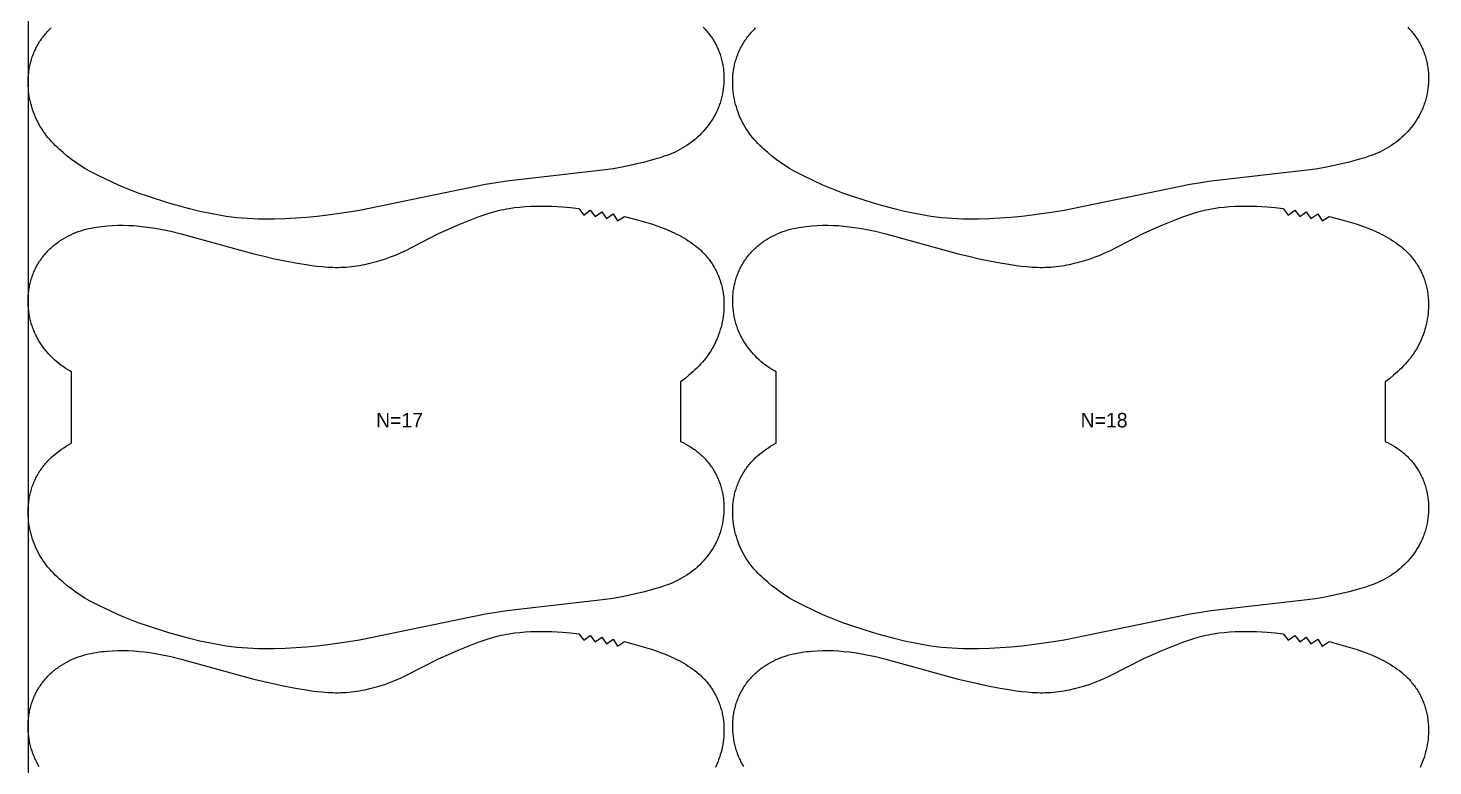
# Model space of a CAD drawing. Header units: inches. Extents: x 2 to 1941, y 2 to 1039.
# Drawn here: x 2 to 486, y 256.1 to 510.3 of the extents above; entities that cross this region are included whole.
import ezdxf

# ---------------------------------------------------------------- set-up
doc = ezdxf.new("R2010")
doc.units = ezdxf.units.IN

msp = doc.modelspace()

# ---------------------------------------------------------------- linework, layer by layer
at = {"layer": '1'}
for points in [[(2, 2), (1940.8353, 2), (1940.8353, 1039.4821), (2, 1039.4821), (2, 2)], [(217.0826, 442.7519), (222.0804, 440.89), (223.7703, 440.1474), (224.6053, 439.7543), (225.4331, 439.346), (226.253, 438.922), (227.0645, 438.4817), (227.8669, 438.0246), (228.6598, 437.5502), (229.4424, 437.0579), (230.213, 436.5468), (230.9697, 436.016), (231.7107, 435.4645), (232.4342, 434.8914), (233.1382, 434.2958), (233.4823, 433.9892), (233.8209, 433.6767), (234.1536, 433.358), (234.4804, 433.0332), (234.8009, 432.702), (235.115, 432.3647), (235.4228, 432.0213), (235.7241, 431.6721), (236.0188, 431.3171), (236.3069, 430.9566), (236.5884, 430.5907), (236.863, 430.2196), (237.1308, 429.8434), (237.3917, 429.4622), (237.6456, 429.0763), (237.8924, 428.6858), (238.1321, 428.2908), (238.3646, 427.8915), (238.5898, 427.4881), (238.8076, 427.0807), (239.018, 426.6694), (239.221, 426.2545), (239.4164, 425.836), (239.6042, 425.4141), (239.7844, 424.9889), (239.9569, 424.5606), (240.1217, 424.1293), (240.2786, 423.6952), (240.4277, 423.2584), (240.5689, 422.8189), (240.7021, 422.3771), (240.8274, 421.9329), (240.9445, 421.4867), (241.0536, 421.0384), (241.1544, 420.5882), (241.2471, 420.1363), (241.3315, 419.6828), (241.4076, 419.2278), (241.4757, 418.7716), (241.5356, 418.3142), (241.6315, 417.3964), (241.6959, 416.4755), (241.7294, 415.5528), (241.7323, 414.6293), (241.7053, 413.7061), (241.6489, 412.7844), (241.5636, 411.8652), (241.4499, 410.9492), (241.308, 410.0372), (241.1385, 409.1298), (240.9418, 408.2279), (240.7182, 407.3319), (240.4681, 406.4428), (240.192, 405.5611), (239.8902, 404.6876), (239.5628, 403.8234), (239.2095, 402.9696), (238.8304, 402.1272), (238.4255, 401.2975), (237.9947, 400.4814), (237.5378, 399.6802), (237.0549, 398.8948), (236.5462, 398.1262), (236.0129, 397.3743), (235.4567, 396.6388), (234.879, 395.9193), (234.2815, 395.2154), (233.6657, 394.5269), (233.0331, 393.8534), (232.3855, 393.1946), (231.724, 392.5501), (231.0498, 391.9195), (230.3634, 391.3021), (229.6656, 390.6976), (228.2389, 389.525), (226.7754, 388.3976), (226.7323, 388.3663), (226.7323, 367.9382), (227.0013, 367.8181), (227.8317, 367.4153), (228.6487, 366.9856), (229.4512, 366.5289), (230.2381, 366.0454), (231.008, 365.5353), (231.3862, 365.2703), (231.7596, 364.9988), (232.1281, 364.7208), (232.4916, 364.4362), (232.8499, 364.1452), (233.2027, 363.8478), (233.5501, 363.544), (233.8917, 363.2338), (234.2274, 362.9172), (234.5572, 362.5944), (234.8807, 362.2653), (235.1979, 361.9301), (235.5087, 361.5888), (235.813, 361.2417), (236.1106, 360.8888), (236.4015, 360.5304), (236.6856, 360.1665), (236.9627, 359.7972), (237.2327, 359.4227), (237.4955, 359.0432), (237.751, 358.6588), (237.9991, 358.2695), (238.2397, 357.8756), (238.4727, 357.4772), (238.6979, 357.0744), (238.9153, 356.6673), (239.1248, 356.2561), (239.3263, 355.8409), (239.5197, 355.4219), (239.7052, 354.9994), (239.8827, 354.5733), (240.0521, 354.144), (240.2135, 353.7115), (240.3667, 353.2761), (240.5119, 352.8379), (240.649, 352.3971), (240.7779, 351.9538), (240.8987, 351.5082), (241.0113, 351.0604), (241.1158, 350.6107), (241.212, 350.1592), (241.3, 349.7061), (241.3798, 349.2515), (241.4514, 348.7955), (241.5149, 348.3384), (241.5701, 347.8802), (241.6173, 347.4211), (241.6563, 346.9613), (241.7103, 346.0397), (241.7323, 345.1167), (241.7225, 344.1934), (241.6812, 343.2708), (241.6086, 342.35), (241.5049, 341.4322), (241.3702, 340.5184), (241.2045, 339.6099), (241.0077, 338.7078), (240.78, 337.8133), (240.6545, 337.3692), (240.5212, 336.9274), (240.3803, 336.488), (240.2316, 336.0513), (240.0751, 335.6173), (239.9109, 335.1862), (239.739, 334.7581), (239.5595, 334.3332), (239.3725, 333.9115), (239.1781, 333.493), (238.7675, 332.6665), (238.3287, 331.8543), (237.8626, 331.0572), (237.3701, 330.2759), (236.8521, 329.5112), (236.3095, 328.7638), (235.7432, 328.0345), (235.1539, 327.3238), (234.5423, 326.6323), (233.9092, 325.9605), (233.2551, 325.3089), (232.5809, 324.6782), (231.8873, 324.0689), (231.1749, 323.4815), (230.4445, 322.9166), (229.6969, 322.3744), (228.9331, 321.8553), (228.154, 321.3595), (227.3604, 320.8874), (226.5533, 320.4391), (225.7336, 320.015), (224.9022, 319.6154), (224.06, 319.2401), (223.2082, 318.8874), (222.3478, 318.555), (221.48, 318.2408), (219.7269, 317.6579), (217.958, 317.1213), (214.3972, 316.1389), (210.8103, 315.2646), (207.1982, 314.4955), (203.5637, 313.8411), (199.9106, 313.305), (166.8834, 309.5891), (163.2359, 309.0158), (159.598, 308.378), (116.1869, 299.4796), (112.5447, 298.8714), (105.2297, 297.8486), (101.5608, 297.4301), (97.8836, 297.0914), (94.1999, 296.8305), (90.5119, 296.643), (86.8207, 296.5302), (83.1274, 296.5), (81.2811, 296.5249), (79.4357, 296.5824), (77.5918, 296.6763), (75.7503, 296.8078), (73.9119, 296.9776), (72.0776, 297.1865), (70.2481, 297.4345), (68.4237, 297.7189), (64.7909, 298.3846), (61.1803, 299.1595), (57.5909, 300.0273), (52.9536, 301.2747), (50.4735, 301.9977), (43.437, 304.2417), (39.9478, 305.4549), (38.2174, 306.0986), (36.5012, 306.7769), (34.8011, 307.4942), (33.1139, 308.2422), (26.4127, 311.3575), (24.7602, 312.1801), (23.1332, 313.0494), (22.332, 313.5061), (21.5394, 313.978), (19.9794, 314.9641), (18.4523, 316.0023), (16.9569, 317.087), (15.4934, 318.2144), (14.0667, 319.387), (13.3689, 319.9915), (12.6825, 320.6089), (12.0083, 321.2395), (11.3468, 321.884), (10.6992, 322.5428), (10.0666, 323.2163), (9.4508, 323.9048), (8.8533, 324.6087), (8.2757, 325.3282), (7.7194, 326.0637), (7.1861, 326.8156), (6.6774, 327.5842), (6.1945, 328.3696), (5.7376, 329.1708), (5.3068, 329.9869), (4.9019, 330.8167), (4.5228, 331.659), (4.1696, 332.5128), (3.8421, 333.377), (3.5403, 334.2505), (3.2642, 335.1322), (3.0141, 336.0214), (2.7905, 336.9173), (2.5938, 337.8193), (2.4243, 338.7266), (2.2824, 339.6386), (2.1687, 340.5546), (2.0834, 341.4738), (2.027, 342.3955), (2, 343.3187), (2.0029, 344.2422), (2.0364, 345.1649), (2.1008, 346.0858), (2.1967, 347.0036), (2.2566, 347.461), (2.3247, 347.9173), (2.4008, 348.3722), (2.4852, 348.8257), (2.5779, 349.2776), (2.6787, 349.7278), (2.7878, 350.1761), (2.9049, 350.6224), (3.0302, 351.0665), (3.1634, 351.5083), (3.3046, 351.9478), (3.4537, 352.3846), (3.6106, 352.8188), (3.7754, 353.25), (3.9479, 353.6783), (4.1281, 354.1035), (4.3159, 354.5254), (4.5113, 354.9439), (4.7143, 355.3588), (4.9247, 355.7701), (5.1425, 356.1775), (5.3677, 356.5809), (5.6002, 356.9802), (5.8399, 357.3752), (6.0867, 357.7657), (6.3406, 358.1517), (6.6015, 358.5328), (6.8693, 358.909), (7.1439, 359.2802), (7.4254, 359.646), (7.7135, 360.0065), (8.0082, 360.3615), (8.3095, 360.7107), (8.6173, 361.0541), (8.9314, 361.3914), (9.2519, 361.7226), (9.5787, 362.0475), (9.9114, 362.3661), (10.25, 362.6786), (10.5941, 362.9852), (11.2981, 363.5808), (12.0216, 364.1539), (12.7626, 364.7054), (13.5193, 365.2362), (14.2899, 365.7473), (15.0725, 366.2397), (15.8654, 366.7141), (16.6678, 367.1711), (17, 367.3514), (17, 391.8491), (16.3719, 392.1979), (15.5783, 392.6701), (14.7992, 393.1659), (14.0354, 393.685), (13.2878, 394.2272), (12.5574, 394.7921), (11.845, 395.3795), (11.1514, 395.9888), (10.4772, 396.6195), (9.8231, 397.271), (9.19, 397.9429), (8.5784, 398.6344), (7.9891, 399.3451), (7.4228, 400.0744), (6.8802, 400.8218), (6.3622, 401.5865), (5.8697, 402.3678), (5.4036, 403.1649), (4.9648, 403.9771), (4.5542, 404.8036), (4.3598, 405.222), (4.1728, 405.6438), (3.9933, 406.0687), (3.8214, 406.4968), (3.6572, 406.9279), (3.5007, 407.3619), (3.352, 407.7986), (3.2111, 408.238), (3.0778, 408.6797), (2.9523, 409.1238), (2.7246, 410.0184), (2.5278, 410.9205), (2.3621, 411.829), (2.2274, 412.7427), (2.1237, 413.6606), (2.0511, 414.5813), (2.0098, 415.504), (2, 416.4273), (2.022, 417.3503), (2.076, 418.2719), (2.115, 418.7317), (2.1622, 419.1908), (2.2175, 419.649), (2.2809, 420.1061), (2.3525, 420.5621), (2.4323, 421.0167), (2.5203, 421.4698), (2.6165, 421.9213), (2.721, 422.371), (2.8336, 422.8187), (2.9544, 423.2643), (3.0833, 423.7077), (3.2204, 424.1485), (3.3656, 424.5867), (3.5189, 425.0221), (3.6802, 425.4546), (3.8496, 425.8839), (4.0271, 426.31), (4.2126, 426.7325), (4.406, 427.1515), (4.6075, 427.5666), (4.817, 427.9779), (5.0344, 428.3849), (5.2596, 428.7878), (5.4926, 429.1862), (5.7332, 429.5801), (5.9813, 429.9694), (6.2368, 430.3538), (6.4996, 430.7333), (6.7696, 431.1078), (7.0467, 431.477), (7.3308, 431.841), (7.6217, 432.1994), (7.9193, 432.5523), (8.2236, 432.8994), (8.5344, 433.2406), (8.8516, 433.5759), (9.1752, 433.905), (9.5049, 434.2278), (9.8406, 434.5444), (10.1822, 434.8546), (10.5296, 435.1584), (10.8824, 435.4558), (11.2407, 435.7468), (11.6042, 436.0313), (11.9727, 436.3094), (12.3462, 436.5809), (12.7243, 436.8459), (13.4942, 437.356), (14.2811, 437.8395), (15.0836, 438.2962), (15.9006, 438.7258), (16.731, 439.1287), (17.5737, 439.505), (18.4277, 439.8551), (19.292, 440.1791), (20.1655, 440.4775), (21.0473, 440.7505), (21.9363, 440.9984), (22.8316, 441.2216), (23.7323, 441.4212), (24.638, 441.5984), (25.5478, 441.7546), (26.4612, 441.8909), (27.3775, 442.0087), (28.2961, 442.1092), (29.2163, 442.1936), (31.0593, 442.3178), (32.9046, 442.3838), (34.7506, 442.3928), (36.5958, 442.3459), (38.4389, 442.2446), (40.2789, 442.0927), (42.1149, 441.8945), (43.9463, 441.6541), (45.7722, 441.3749), (47.5915, 441.0572), (49.4032, 440.7003), (51.2061, 440.3034), (54.7866, 439.4022), (79.7188, 432.5698), (83.3034, 431.6816), (86.9039, 430.8603), (90.5203, 430.1122), (94.1504, 429.4339), (97.7927, 428.8275), (99.6197, 428.5616), (101.4515, 428.3276), (103.2885, 428.1317), (105.1296, 427.9834), (106.9734, 427.8932), (107.8958, 427.8731), (108.8184, 427.8714), (109.7409, 427.8892), (110.6631, 427.9262), (111.5844, 427.9823), (112.5046, 428.0569), (113.4232, 428.1497), (114.34, 428.2603), (115.2545, 428.3884), (116.1663, 428.5336), (117.0752, 428.6954), (117.9809, 428.8734), (119.7825, 429.2764), (121.5702, 429.7386), (123.3429, 430.2565), (125.0996, 430.8269), (126.8383, 431.4493), (128.557, 432.124), (130.2537, 432.8509), (131.9275, 433.628), (143.4374, 439.5093), (146.7869, 441.0635), (150.1775, 442.5276), (153.5978, 443.919), (157.0507, 445.2292), (158.7917, 445.8474), (160.5446, 446.4295), (162.3116, 446.9633), (163.2011, 447.2084), (164.0949, 447.4369), (164.9932, 447.6477), (165.8957, 447.8408), (166.8019, 448.0168), (167.7114, 448.1762), (169.5385, 448.4467), (171.3737, 448.6561), (173.2137, 448.8086), (175.0572, 448.9097), (176.9028, 448.9655), (178.7495, 448.9821), (180.5961, 448.9642), (182.4418, 448.9125), (184.2861, 448.8261), (186.1281, 448.7044), (188.9139, 448.4547), (191.694, 448.1423), (193.4188, 445.9084), (195.6602, 447.6234), (197.3389, 445.3575), (199.6145, 447.021), (201.2253, 444.7102), (203.5491, 446.302), (205.0829, 443.9395), (207.458, 445.4537), (212.2853, 444.1564), (217.0826, 442.7519)], [(459.8116, 442.7519), (464.8094, 440.89), (466.4993, 440.1474), (467.3343, 439.7543), (468.1621, 439.346), (468.982, 438.922), (469.7935, 438.4817), (470.5959, 438.0246), (471.3888, 437.5502), (472.1714, 437.0579), (472.942, 436.5468), (473.6987, 436.016), (474.4397, 435.4645), (475.1632, 434.8914), (475.8672, 434.2958), (476.2113, 433.9892), (476.5499, 433.6767), (476.8826, 433.358), (477.2094, 433.0332), (477.5299, 432.702), (477.844, 432.3647), (478.1518, 432.0213), (478.4531, 431.6721), (478.7478, 431.3171), (479.0359, 430.9566), (479.3174, 430.5907), (479.592, 430.2196), (479.8598, 429.8434), (480.1207, 429.4622), (480.3746, 429.0763), (480.6214, 428.6858), (480.8611, 428.2908), (481.0936, 427.8915), (481.3188, 427.4881), (481.5366, 427.0807), (481.747, 426.6694), (481.95, 426.2545), (482.1454, 425.836), (482.3332, 425.4141), (482.5134, 424.9889), (482.6859, 424.5606), (482.8507, 424.1293), (483.0076, 423.6952), (483.1567, 423.2584), (483.2979, 422.8189), (483.4311, 422.3771), (483.5564, 421.9329), (483.6735, 421.4867), (483.7826, 421.0384), (483.8834, 420.5882), (483.9761, 420.1363), (484.0605, 419.6828), (484.1366, 419.2278), (484.2047, 418.7716), (484.2646, 418.3142), (484.3605, 417.3964), (484.4249, 416.4755), (484.4584, 415.5528), (484.4613, 414.6293), (484.4343, 413.7061), (484.3779, 412.7844), (484.2926, 411.8652), (484.1789, 410.9492), (484.037, 410.0372), (483.8675, 409.1298), (483.6708, 408.2279), (483.4472, 407.3319), (483.1971, 406.4428), (482.921, 405.5611), (482.6192, 404.6876), (482.2918, 403.8234), (481.9385, 402.9696), (481.5594, 402.1272), (481.1545, 401.2975), (480.7237, 400.4814), (480.2668, 399.6802), (479.7839, 398.8948), (479.2752, 398.1262), (478.7419, 397.3743), (478.1857, 396.6388), (477.608, 395.9193), (477.0105, 395.2154), (476.3947, 394.5269), (475.7621, 393.8534), (475.1145, 393.1946), (474.453, 392.5501), (473.7788, 391.9195), (473.0924, 391.3021), (472.3946, 390.6976), (470.9679, 389.525), (469.5044, 388.3976), (469.4613, 388.3663), (469.4613, 367.9382), (469.7303, 367.8181), (470.5607, 367.4153), (471.3777, 366.9856), (472.1802, 366.5289), (472.9671, 366.0454), (473.737, 365.5353), (474.1152, 365.2703), (474.4886, 364.9988), (474.8571, 364.7208), (475.2206, 364.4362), (475.5789, 364.1452), (475.9317, 363.8478), (476.2791, 363.544), (476.6207, 363.2338), (476.9564, 362.9172), (477.2862, 362.5944), (477.6097, 362.2653), (477.9269, 361.9301), (478.2377, 361.5888), (478.542, 361.2417), (478.8396, 360.8888), (479.1305, 360.5304), (479.4146, 360.1665), (479.6917, 359.7972), (479.9617, 359.4227), (480.2245, 359.0432), (480.48, 358.6588), (480.7281, 358.2695), (480.9687, 357.8756), (481.2017, 357.4772), (481.4269, 357.0744), (481.6443, 356.6673), (481.8538, 356.2561), (482.0553, 355.8409), (482.2487, 355.4219), (482.4342, 354.9994), (482.6117, 354.5733), (482.7811, 354.144), (482.9425, 353.7115), (483.0957, 353.2761), (483.2409, 352.8379), (483.378, 352.3971), (483.5069, 351.9538), (483.6277, 351.5082), (483.7403, 351.0604), (483.8448, 350.6107), (483.941, 350.1592), (484.029, 349.7061), (484.1088, 349.2515), (484.1804, 348.7955), (484.2439, 348.3384), (484.2991, 347.8802), (484.3463, 347.4211), (484.3853, 346.9613), (484.4393, 346.0397), (484.4613, 345.1167), (484.4515, 344.1934), (484.4102, 343.2708), (484.3376, 342.35), (484.2339, 341.4322), (484.0992, 340.5184), (483.9335, 339.6099), (483.7367, 338.7078), (483.509, 337.8133), (483.3835, 337.3692), (483.2502, 336.9274), (483.1093, 336.488), (482.9606, 336.0513), (482.8041, 335.6173), (482.6399, 335.1862), (482.468, 334.7581), (482.2885, 334.3332), (482.1015, 333.9115), (481.9071, 333.493), (481.4965, 332.6665), (481.0577, 331.8543), (480.5916, 331.0572), (480.0991, 330.2759), (479.5811, 329.5112), (479.0385, 328.7638), (478.4722, 328.0345), (477.8829, 327.3238), (477.2713, 326.6323), (476.6382, 325.9605), (475.9841, 325.3089), (475.3099, 324.6782), (474.6163, 324.0689), (473.9039, 323.4815), (473.1735, 322.9166), (472.4259, 322.3744), (471.6621, 321.8553), (470.883, 321.3595), (470.0894, 320.8874), (469.2823, 320.4391), (468.4626, 320.015), (467.6312, 319.6154), (466.789, 319.2401), (465.9372, 318.8874), (465.0768, 318.555), (464.209, 318.2408), (462.4559, 317.6579), (460.687, 317.1213), (457.1262, 316.1389), (453.5393, 315.2646), (449.9272, 314.4955), (446.2927, 313.8411), (442.6396, 313.305), (409.6124, 309.5891), (405.9649, 309.0158), (402.327, 308.378), (358.9159, 299.4796), (355.2737, 298.8714), (347.9587, 297.8486), (344.2898, 297.4301), (340.6126, 297.0914), (336.9289, 296.8305), (333.2409, 296.643), (329.5497, 296.5302), (325.8564, 296.5), (324.0101, 296.5249), (322.1647, 296.5824), (320.3208, 296.6763), (318.4793, 296.8078), (316.6409, 296.9776), (314.8066, 297.1865), (312.9771, 297.4345), (311.1527, 297.7189), (307.5199, 298.3846), (303.9093, 299.1595), (300.3199, 300.0273), (295.6826, 301.2747), (293.2025, 301.9977), (286.166, 304.2417), (282.6768, 305.4549), (280.9464, 306.0986), (279.2302, 306.7769), (277.5301, 307.4942), (275.8429, 308.2422), (269.1417, 311.3575), (267.4892, 312.1801), (265.8622, 313.0494), (265.061, 313.5061), (264.2684, 313.978), (262.7084, 314.9641), (261.1813, 316.0023), (259.6859, 317.087), (258.2224, 318.2144), (256.7957, 319.387), (256.0979, 319.9915), (255.4115, 320.6089), (254.7373, 321.2395), (254.0758, 321.884), (253.4282, 322.5428), (252.7956, 323.2163), (252.1798, 323.9048), (251.5823, 324.6087), (251.0047, 325.3282), (250.4484, 326.0637), (249.9151, 326.8156), (249.4064, 327.5842), (248.9235, 328.3696), (248.4666, 329.1708), (248.0358, 329.9869), (247.6309, 330.8167), (247.2518, 331.659), (246.8986, 332.5128), (246.5711, 333.377), (246.2693, 334.2505), (245.9932, 335.1322), (245.7431, 336.0214), (245.5195, 336.9173), (245.3228, 337.8193), (245.1533, 338.7266), (245.0114, 339.6386), (244.8977, 340.5546), (244.8124, 341.4738), (244.756, 342.3955), (244.729, 343.3187), (244.7319, 344.2422), (244.7654, 345.1649), (244.8298, 346.0858), (244.9257, 347.0036), (244.9856, 347.461), (245.0537, 347.9173), (245.1298, 348.3722), (245.2142, 348.8257), (245.3069, 349.2776), (245.4077, 349.7278), (245.5168, 350.1761), (245.6339, 350.6224), (245.7592, 351.0665), (245.8924, 351.5083), (246.0336, 351.9478), (246.1827, 352.3846), (246.3396, 352.8188), (246.5044, 353.25), (246.6769, 353.6783), (246.8571, 354.1035), (247.0449, 354.5254), (247.2403, 354.9439), (247.4433, 355.3588), (247.6537, 355.7701), (247.8715, 356.1775), (248.0967, 356.5809), (248.3292, 356.9802), (248.5689, 357.3752), (248.8157, 357.7657), (249.0696, 358.1517), (249.3305, 358.5328), (249.5983, 358.909), (249.8729, 359.2802), (250.1544, 359.646), (250.4425, 360.0065), (250.7372, 360.3615), (251.0385, 360.7107), (251.3463, 361.0541), (251.6604, 361.3914), (251.9809, 361.7226), (252.3077, 362.0475), (252.6404, 362.3661), (252.979, 362.6786), (253.3231, 362.9852), (254.0271, 363.5808), (254.7506, 364.1539), (255.4916, 364.7054), (256.2483, 365.2362), (257.0189, 365.7473), (257.8015, 366.2397), (258.5944, 366.7141), (259.3968, 367.1711), (259.729, 367.3514), (259.729, 391.8491), (259.1009, 392.1979), (258.3073, 392.6701), (257.5282, 393.1659), (256.7644, 393.685), (256.0168, 394.2272), (255.2864, 394.7921), (254.574, 395.3795), (253.8804, 395.9888), (253.2062, 396.6195), (252.5521, 397.271), (251.919, 397.9429), (251.3074, 398.6344), (250.7181, 399.3451), (250.1518, 400.0744), (249.6092, 400.8218), (249.0912, 401.5865), (248.5987, 402.3678), (248.1326, 403.1649), (247.6938, 403.9771), (247.2832, 404.8036), (247.0888, 405.222), (246.9018, 405.6438), (246.7223, 406.0687), (246.5504, 406.4968), (246.3862, 406.9279), (246.2297, 407.3619), (246.081, 407.7986), (245.9401, 408.238), (245.8068, 408.6797), (245.6813, 409.1238), (245.4536, 410.0184), (245.2568, 410.9205), (245.0911, 411.829), (244.9564, 412.7427), (244.8527, 413.6606), (244.7801, 414.5813), (244.7388, 415.504), (244.729, 416.4273), (244.751, 417.3503), (244.805, 418.2719), (244.844, 418.7317), (244.8912, 419.1908), (244.9465, 419.649), (245.0099, 420.1061), (245.0815, 420.5621), (245.1613, 421.0167), (245.2493, 421.4698), (245.3455, 421.9213), (245.45, 422.371), (245.5626, 422.8187), (245.6834, 423.2643), (245.8123, 423.7077), (245.9494, 424.1485), (246.0946, 424.5867), (246.2479, 425.0221), (246.4092, 425.4546), (246.5786, 425.8839), (246.7561, 426.31), (246.9416, 426.7325), (247.135, 427.1515), (247.3365, 427.5666), (247.546, 427.9779), (247.7634, 428.3849), (247.9886, 428.7878), (248.2216, 429.1862), (248.4622, 429.5801), (248.7103, 429.9694), (248.9658, 430.3538), (249.2286, 430.7333), (249.4986, 431.1078), (249.7757, 431.477), (250.0598, 431.841), (250.3507, 432.1994), (250.6483, 432.5523), (250.9526, 432.8994), (251.2634, 433.2406), (251.5806, 433.5759), (251.9042, 433.905), (252.2339, 434.2278), (252.5696, 434.5444), (252.9112, 434.8546), (253.2586, 435.1584), (253.6114, 435.4558), (253.9697, 435.7468), (254.3332, 436.0313), (254.7017, 436.3094), (255.0752, 436.5809), (255.4533, 436.8459), (256.2232, 437.356), (257.0101, 437.8395), (257.8126, 438.2962), (258.6296, 438.7258), (259.46, 439.1287), (260.3027, 439.505), (261.1567, 439.8551), (262.021, 440.1791), (262.8945, 440.4775), (263.7763, 440.7505), (264.6653, 440.9984), (265.5606, 441.2216), (266.4613, 441.4212), (267.367, 441.5984), (268.2768, 441.7546), (269.1902, 441.8909), (270.1065, 442.0087), (271.0251, 442.1092), (271.9453, 442.1936), (273.7883, 442.3178), (275.6336, 442.3838), (277.4796, 442.3928), (279.3248, 442.3459), (281.1679, 442.2446), (283.0079, 442.0927), (284.8439, 441.8945), (286.6753, 441.6541), (288.5012, 441.3749), (290.3205, 441.0572), (292.1322, 440.7003), (293.9351, 440.3034), (297.5156, 439.4022), (322.4478, 432.5698), (326.0324, 431.6816), (329.6329, 430.8603), (333.2493, 430.1122), (336.8794, 429.4339), (340.5217, 428.8275), (342.3487, 428.5616), (344.1805, 428.3276), (346.0175, 428.1317), (347.8586, 427.9834), (349.7024, 427.8932), (350.6248, 427.8731), (351.5474, 427.8714), (352.4699, 427.8892), (353.3921, 427.9262), (354.3134, 427.9823), (355.2336, 428.0569), (356.1522, 428.1497), (357.069, 428.2603), (357.9835, 428.3884), (358.8953, 428.5336), (359.8042, 428.6954), (360.7099, 428.8734), (362.5115, 429.2764), (364.2992, 429.7386), (366.0719, 430.2565), (367.8286, 430.8269), (369.5673, 431.4493), (371.286, 432.124), (372.9827, 432.8509), (374.6565, 433.628), (386.1664, 439.5093), (389.5159, 441.0635), (392.9065, 442.5276), (396.3268, 443.919), (399.7797, 445.2292), (401.5207, 445.8474), (403.2736, 446.4295), (405.0406, 446.9633), (405.9301, 447.2084), (406.8239, 447.4369), (407.7222, 447.6477), (408.6247, 447.8408), (409.5309, 448.0168), (410.4404, 448.1762), (412.2675, 448.4467), (414.1027, 448.6561), (415.9427, 448.8086), (417.7862, 448.9097), (419.6318, 448.9655), (421.4785, 448.9821), (423.3251, 448.9642), (425.1708, 448.9125), (427.0151, 448.8261), (428.8571, 448.7044), (431.6429, 448.4547), (434.423, 448.1423), (436.1478, 445.9084), (438.3892, 447.6234), (440.0679, 445.3575), (442.3435, 447.021), (443.9543, 444.7102), (446.2781, 446.302), (447.8119, 443.9395), (450.187, 445.4537), (455.0143, 444.1564), (459.8116, 442.7519)]]:
    msp.add_lwpolyline(points, close=True, dxfattribs=at)
for points in [[(234.5572, 510.5944), (234.8807, 510.2653), (235.1979, 509.9301), (235.5087, 509.5888), (235.813, 509.2417), (236.1106, 508.8888), (236.4015, 508.5304), (236.6856, 508.1665), (236.9627, 507.7972), (237.2327, 507.4227), (237.4955, 507.0432), (237.751, 506.6588), (237.9991, 506.2695), (238.2397, 505.8756), (238.4727, 505.4772), (238.6979, 505.0744), (238.9153, 504.6673), (239.1248, 504.2561), (239.3263, 503.8409), (239.5197, 503.4219), (239.7052, 502.9994), (239.8827, 502.5733), (240.0521, 502.144), (240.2135, 501.7115), (240.3667, 501.2761), (240.5119, 500.8379), (240.649, 500.3971), (240.7779, 499.9538), (240.8987, 499.5082), (241.0113, 499.0604), (241.1158, 498.6107), (241.212, 498.1592), (241.3, 497.7061), (241.3798, 497.2515), (241.4514, 496.7955), (241.5149, 496.3384), (241.5701, 495.8802), (241.6173, 495.4211), (241.6563, 494.9613), (241.7103, 494.0397), (241.7323, 493.1167), (241.7225, 492.1934), (241.6812, 491.2708), (241.6086, 490.35), (241.5049, 489.4322), (241.3702, 488.5184), (241.2045, 487.6099), (241.0077, 486.7078), (240.78, 485.8133), (240.6545, 485.3692), (240.5212, 484.9274), (240.3803, 484.488), (240.2316, 484.0513), (240.0751, 483.6173), (239.9109, 483.1862), (239.739, 482.7581), (239.5595, 482.3332), (239.3725, 481.9115), (239.1781, 481.493), (238.7675, 480.6665), (238.3287, 479.8543), (237.8626, 479.0572), (237.3701, 478.2759), (236.8521, 477.5112), (236.3095, 476.7638), (235.7432, 476.0345), (235.1539, 475.3238), (234.5423, 474.6323), (233.9092, 473.9605), (233.2551, 473.3089), (232.5809, 472.6782), (231.8873, 472.0689), (231.1749, 471.4815), (230.4445, 470.9166), (229.6969, 470.3744), (228.9331, 469.8553), (228.154, 469.3595), (227.3604, 468.8874), (226.5533, 468.4391), (225.7336, 468.015), (224.9022, 467.6154), (224.06, 467.2401), (223.2082, 466.8874), (222.3478, 466.555), (221.48, 466.2408), (219.7269, 465.6579), (217.958, 465.1213), (214.3972, 464.1389), (210.8103, 463.2646), (207.1982, 462.4955), (203.5637, 461.8411), (199.9106, 461.305), (166.8834, 457.5891), (163.2359, 457.0158), (159.598, 456.378), (116.1869, 447.4796), (112.5447, 446.8714), (105.2297, 445.8486), (101.5608, 445.4301), (97.8836, 445.0914), (94.1999, 444.8305), (90.5119, 444.643), (86.8207, 444.5302), (83.1274, 444.5), (81.2811, 444.5249), (79.4357, 444.5824), (77.5918, 444.6763), (75.7503, 444.8078), (73.9119, 444.9776), (72.0776, 445.1865), (70.2481, 445.4345), (68.4237, 445.7189), (64.7909, 446.3846), (61.1803, 447.1595), (57.5909, 448.0273), (52.9536, 449.2747), (50.4735, 449.9977), (43.437, 452.2417), (39.9478, 453.4549), (38.2174, 454.0986), (36.5012, 454.7769), (34.8011, 455.4942), (33.1139, 456.2422), (26.4127, 459.3575), (24.7602, 460.1801), (23.1332, 461.0494), (22.332, 461.5061), (21.5394, 461.978), (19.9794, 462.9641), (18.4523, 464.0023), (16.9569, 465.087), (15.4934, 466.2144), (14.0667, 467.387), (13.3689, 467.9915), (12.6825, 468.6089), (12.0083, 469.2395), (11.3468, 469.884), (10.6992, 470.5428), (10.0666, 471.2163), (9.4508, 471.9048), (8.8533, 472.6087), (8.2757, 473.3282), (7.7194, 474.0637), (7.1861, 474.8156), (6.6774, 475.5842), (6.1945, 476.3696), (5.7376, 477.1708), (5.3068, 477.9869), (4.9019, 478.8167), (4.5228, 479.659), (4.1696, 480.5128), (3.8421, 481.377), (3.5403, 482.2505), (3.2642, 483.1322), (3.0141, 484.0214), (2.7905, 484.9173), (2.5938, 485.8193), (2.4243, 486.7266), (2.2824, 487.6386), (2.1687, 488.5546), (2.0834, 489.4738), (2.027, 490.3955), (2, 491.3187), (2.0029, 492.2422), (2.0364, 493.1649), (2.1008, 494.0858), (2.1967, 495.0036), (2.2566, 495.461), (2.3247, 495.9173), (2.4008, 496.3722), (2.4852, 496.8257), (2.5779, 497.2776), (2.6787, 497.7278), (2.7878, 498.1761), (2.9049, 498.6224), (3.0302, 499.0665), (3.1634, 499.5083), (3.3046, 499.9478), (3.4537, 500.3846), (3.6106, 500.8188), (3.7754, 501.25), (3.9479, 501.6783), (4.1281, 502.1035), (4.3159, 502.5254), (4.5113, 502.9439), (4.7143, 503.3588), (4.9247, 503.7701), (5.1425, 504.1775), (5.3677, 504.5809), (5.6002, 504.9802), (5.8399, 505.3752), (6.0867, 505.7657), (6.3406, 506.1517), (6.6015, 506.5328), (6.8693, 506.909), (7.1439, 507.2802), (7.4254, 507.646), (7.7135, 508.0065), (8.0082, 508.3615), (8.3095, 508.7107), (8.6173, 509.0541), (8.9314, 509.3914), (9.2519, 509.7226), (9.5787, 510.0475), (9.9114, 510.3661)], [(477.2862, 510.5944), (477.6097, 510.2653), (477.9269, 509.9301), (478.2377, 509.5888), (478.542, 509.2417), (478.8396, 508.8888), (479.1305, 508.5304), (479.4146, 508.1665), (479.6917, 507.7972), (479.9617, 507.4227), (480.2245, 507.0432), (480.48, 506.6588), (480.7281, 506.2695), (480.9687, 505.8756), (481.2017, 505.4772), (481.4269, 505.0744), (481.6443, 504.6673), (481.8538, 504.2561), (482.0553, 503.8409), (482.2487, 503.4219), (482.4342, 502.9994), (482.6117, 502.5733), (482.7811, 502.144), (482.9425, 501.7115), (483.0957, 501.2761), (483.2409, 500.8379), (483.378, 500.3971), (483.5069, 499.9538), (483.6277, 499.5082), (483.7403, 499.0604), (483.8448, 498.6107), (483.941, 498.1592), (484.029, 497.7061), (484.1088, 497.2515), (484.1804, 496.7955), (484.2439, 496.3384), (484.2991, 495.8802), (484.3463, 495.4211), (484.3853, 494.9613), (484.4393, 494.0397), (484.4613, 493.1167), (484.4515, 492.1934), (484.4102, 491.2708), (484.3376, 490.35), (484.2339, 489.4322), (484.0992, 488.5184), (483.9335, 487.6099), (483.7367, 486.7078), (483.509, 485.8133), (483.3835, 485.3692), (483.2502, 484.9274), (483.1093, 484.488), (482.9606, 484.0513), (482.8041, 483.6173), (482.6399, 483.1862), (482.468, 482.7581), (482.2885, 482.3332), (482.1015, 481.9115), (481.9071, 481.493), (481.4965, 480.6665), (481.0577, 479.8543), (480.5916, 479.0572), (480.0991, 478.2759), (479.5811, 477.5112), (479.0385, 476.7638), (478.4722, 476.0345), (477.8829, 475.3238), (477.2713, 474.6323), (476.6382, 473.9605), (475.9841, 473.3089), (475.3099, 472.6782), (474.6163, 472.0689), (473.9039, 471.4815), (473.1735, 470.9166), (472.4259, 470.3744), (471.6621, 469.8553), (470.883, 469.3595), (470.0894, 468.8874), (469.2823, 468.4391), (468.4626, 468.015), (467.6312, 467.6154), (466.789, 467.2401), (465.9372, 466.8874), (465.0768, 466.555), (464.209, 466.2408), (462.4559, 465.6579), (460.687, 465.1213), (457.1262, 464.1389), (453.5393, 463.2646), (449.9272, 462.4955), (446.2927, 461.8411), (442.6396, 461.305), (409.6124, 457.5891), (405.9649, 457.0158), (402.327, 456.378), (358.9159, 447.4796), (355.2737, 446.8714), (347.9587, 445.8486), (344.2898, 445.4301), (340.6126, 445.0914), (336.9289, 444.8305), (333.2409, 444.643), (329.5497, 444.5302), (325.8564, 444.5), (324.0101, 444.5249), (322.1647, 444.5824), (320.3208, 444.6763), (318.4793, 444.8078), (316.6409, 444.9776), (314.8066, 445.1865), (312.9771, 445.4345), (311.1527, 445.7189), (307.5199, 446.3846), (303.9093, 447.1595), (300.3199, 448.0273), (295.6826, 449.2747), (293.2025, 449.9977), (286.166, 452.2417), (282.6768, 453.4549), (280.9464, 454.0986), (279.2302, 454.7769), (277.5301, 455.4942), (275.8429, 456.2422), (269.1417, 459.3575), (267.4892, 460.1801), (265.8622, 461.0494), (265.061, 461.5061), (264.2684, 461.978), (262.7084, 462.9641), (261.1813, 464.0023), (259.6859, 465.087), (258.2224, 466.2144), (256.7957, 467.387), (256.0979, 467.9915), (255.4115, 468.6089), (254.7373, 469.2395), (254.0758, 469.884), (253.4282, 470.5428), (252.7956, 471.2163), (252.1798, 471.9048), (251.5823, 472.6087), (251.0047, 473.3282), (250.4484, 474.0637), (249.9151, 474.8156), (249.4064, 475.5842), (248.9235, 476.3696), (248.4666, 477.1708), (248.0358, 477.9869), (247.6309, 478.8167), (247.2518, 479.659), (246.8986, 480.5128), (246.5711, 481.377), (246.2693, 482.2505), (245.9932, 483.1322), (245.7431, 484.0214), (245.5195, 484.9173), (245.3228, 485.8193), (245.1533, 486.7266), (245.0114, 487.6386), (244.8977, 488.5546), (244.8124, 489.4738), (244.756, 490.3955), (244.729, 491.3187), (244.7319, 492.2422), (244.7654, 493.1649), (244.8298, 494.0858), (244.9257, 495.0036), (244.9856, 495.461), (245.0537, 495.9173), (245.1298, 496.3722), (245.2142, 496.8257), (245.3069, 497.2776), (245.4077, 497.7278), (245.5168, 498.1761), (245.6339, 498.6224), (245.7592, 499.0665), (245.8924, 499.5083), (246.0336, 499.9478), (246.1827, 500.3846), (246.3396, 500.8188), (246.5044, 501.25), (246.6769, 501.6783), (246.8571, 502.1035), (247.0449, 502.5254), (247.2403, 502.9439), (247.4433, 503.3588), (247.6537, 503.7701), (247.8715, 504.1775), (248.0967, 504.5809), (248.3292, 504.9802), (248.5689, 505.3752), (248.8157, 505.7657), (249.0696, 506.1517), (249.3305, 506.5328), (249.5983, 506.909), (249.8729, 507.2802), (250.1544, 507.646), (250.4425, 508.0065), (250.7372, 508.3615), (251.0385, 508.7107), (251.3463, 509.0541), (251.6604, 509.3914), (251.9809, 509.7226), (252.3077, 510.0475), (252.6404, 510.3661)], [(5.8697, 255.8678), (5.4036, 256.6649), (4.9648, 257.4771), (4.5542, 258.3036), (4.3598, 258.722), (4.1728, 259.1438), (3.9933, 259.5687), (3.8214, 259.9968), (3.6572, 260.4279), (3.5007, 260.8619), (3.352, 261.2986), (3.2111, 261.738), (3.0778, 262.1797), (2.9523, 262.6238), (2.7246, 263.5184), (2.5278, 264.4205), (2.3621, 265.329), (2.2274, 266.2427), (2.1237, 267.1606), (2.0511, 268.0813), (2.0098, 269.004), (2, 269.9273), (2.022, 270.8503), (2.076, 271.7719), (2.115, 272.2317), (2.1622, 272.6908), (2.2175, 273.149), (2.2809, 273.6061), (2.3525, 274.0621), (2.4323, 274.5167), (2.5203, 274.9698), (2.6165, 275.4213), (2.721, 275.871), (2.8336, 276.3187), (2.9544, 276.7643), (3.0833, 277.2077), (3.2204, 277.6485), (3.3656, 278.0867), (3.5189, 278.5221), (3.6802, 278.9546), (3.8496, 279.3839), (4.0271, 279.81), (4.2126, 280.2325), (4.406, 280.6515), (4.6075, 281.0666), (4.817, 281.4779), (5.0344, 281.8849), (5.2596, 282.2878), (5.4926, 282.6862), (5.7332, 283.0801), (5.9813, 283.4694), (6.2368, 283.8538), (6.4996, 284.2333), (6.7696, 284.6078), (7.0467, 284.977), (7.3308, 285.341), (7.6217, 285.6994), (7.9193, 286.0523), (8.2236, 286.3994), (8.5344, 286.7406), (8.8516, 287.0759), (9.1752, 287.405), (9.5049, 287.7278), (9.8406, 288.0444), (10.1822, 288.3546), (10.5296, 288.6584), (10.8824, 288.9558), (11.2407, 289.2468), (11.6042, 289.5313), (11.9727, 289.8094), (12.3462, 290.0809), (12.7243, 290.3459), (13.4942, 290.856), (14.2811, 291.3395), (15.0836, 291.7962), (15.9006, 292.2258), (16.731, 292.6287), (17.5737, 293.005), (18.4277, 293.3551), (19.292, 293.6791), (20.1655, 293.9775), (21.0473, 294.2505), (21.9363, 294.4984), (22.8316, 294.7216), (23.7323, 294.9212), (24.638, 295.0984), (25.5478, 295.2546), (26.4612, 295.3909), (27.3775, 295.5087), (28.2961, 295.6092), (29.2163, 295.6936), (31.0593, 295.8178), (32.9046, 295.8838), (34.7506, 295.8928), (36.5958, 295.8459), (38.4389, 295.7446), (40.2789, 295.5927), (42.1149, 295.3945), (43.9463, 295.1541), (45.7722, 294.8749), (47.5915, 294.5572), (49.4032, 294.2003), (51.2061, 293.8034), (54.7866, 292.9022), (79.7188, 286.0698), (83.3034, 285.1816), (86.9039, 284.3603), (90.5203, 283.6122), (94.1504, 282.9339), (97.7927, 282.3275), (99.6197, 282.0616), (101.4515, 281.8276), (103.2885, 281.6317), (105.1296, 281.4834), (106.9734, 281.3932), (107.8958, 281.3731), (108.8184, 281.3714), (109.7409, 281.3892), (110.6631, 281.4262), (111.5844, 281.4823), (112.5046, 281.5569), (113.4232, 281.6497), (114.34, 281.7603), (115.2545, 281.8884), (116.1663, 282.0336), (117.0752, 282.1954), (117.9809, 282.3734), (119.7825, 282.7764), (121.5702, 283.2386), (123.3429, 283.7565), (125.0996, 284.3269), (126.8383, 284.9493), (128.557, 285.624), (130.2537, 286.3509), (131.9275, 287.128), (143.4374, 293.0093), (146.7869, 294.5635), (150.1775, 296.0276), (153.5978, 297.419), (157.0507, 298.7292), (158.7917, 299.3474), (160.5446, 299.9295), (162.3116, 300.4633), (163.2011, 300.7084), (164.0949, 300.9369), (164.9932, 301.1477), (165.8957, 301.3408), (166.8019, 301.5168), (167.7114, 301.6762), (169.5385, 301.9467), (171.3737, 302.1561), (173.2137, 302.3086), (175.0572, 302.4097), (176.9028, 302.4655), (178.7495, 302.4821), (180.5961, 302.4642), (182.4418, 302.4125), (184.2861, 302.3261), (186.1281, 302.2044), (188.9139, 301.9547), (191.694, 301.6423), (193.4188, 299.4084), (195.6602, 301.1234), (197.3389, 298.8575), (199.6145, 300.521), (201.2253, 298.2102), (203.5491, 299.802), (205.0829, 297.4395), (207.458, 298.9537), (212.2853, 297.6564), (217.0826, 296.2519), (217.0826, 296.2519), (222.0804, 294.39), (223.7703, 293.6474), (224.6053, 293.2543), (225.4331, 292.846), (226.253, 292.422), (227.0645, 291.9817), (227.8669, 291.5246), (228.6598, 291.0502), (229.4424, 290.5579), (230.213, 290.0468), (230.9697, 289.516), (231.7107, 288.9645), (232.4342, 288.3914), (233.1382, 287.7958), (233.4823, 287.4892), (233.8209, 287.1767), (234.1536, 286.858), (234.4804, 286.5332), (234.8009, 286.202), (235.115, 285.8647), (235.4228, 285.5213), (235.7241, 285.1721), (236.0188, 284.8171), (236.3069, 284.4566), (236.5884, 284.0907), (236.863, 283.7196), (237.1308, 283.3434), (237.3917, 282.9622), (237.6456, 282.5763), (237.8924, 282.1858), (238.1321, 281.7908), (238.3646, 281.3915), (238.5898, 280.9881), (238.8076, 280.5807), (239.018, 280.1694), (239.221, 279.7545), (239.4164, 279.336), (239.6042, 278.9141), (239.7844, 278.4889), (239.9569, 278.0606), (240.1217, 277.6293), (240.2786, 277.1952), (240.4277, 276.7584), (240.5689, 276.3189), (240.7021, 275.8771), (240.8274, 275.4329), (240.9445, 274.9867), (241.0536, 274.5384), (241.1544, 274.0882), (241.2471, 273.6363), (241.3315, 273.1828), (241.4076, 272.7278), (241.4757, 272.2716), (241.5356, 271.8142), (241.6315, 270.8964), (241.6959, 269.9755), (241.7294, 269.0528), (241.7323, 268.1293), (241.7053, 267.2061), (241.6489, 266.2844), (241.5636, 265.3652), (241.4499, 264.4492), (241.308, 263.5372), (241.1385, 262.6298), (240.9418, 261.7279), (240.7182, 260.8319), (240.4681, 259.9428), (240.192, 259.0611), (239.8902, 258.1876), (239.5628, 257.3234), (239.2095, 256.4696), (238.8304, 255.6272)], [(248.5987, 255.8678), (248.1326, 256.6649), (247.6938, 257.4771), (247.2832, 258.3036), (247.0888, 258.722), (246.9018, 259.1438), (246.7223, 259.5687), (246.5504, 259.9968), (246.3862, 260.4279), (246.2297, 260.8619), (246.081, 261.2986), (245.9401, 261.738), (245.8068, 262.1797), (245.6813, 262.6238), (245.4536, 263.5184), (245.2568, 264.4205), (245.0911, 265.329), (244.9564, 266.2427), (244.8527, 267.1606), (244.7801, 268.0813), (244.7388, 269.004), (244.729, 269.9273), (244.751, 270.8503), (244.805, 271.7719), (244.844, 272.2317), (244.8912, 272.6908), (244.9465, 273.149), (245.0099, 273.6061), (245.0815, 274.0621), (245.1613, 274.5167), (245.2493, 274.9698), (245.3455, 275.4213), (245.45, 275.871), (245.5626, 276.3187), (245.6834, 276.7643), (245.8123, 277.2077), (245.9494, 277.6485), (246.0946, 278.0867), (246.2479, 278.5221), (246.4092, 278.9546), (246.5786, 279.3839), (246.7561, 279.81), (246.9416, 280.2325), (247.135, 280.6515), (247.3365, 281.0666), (247.546, 281.4779), (247.7634, 281.8849), (247.9886, 282.2878), (248.2216, 282.6862), (248.4622, 283.0801), (248.7103, 283.4694), (248.9658, 283.8538), (249.2286, 284.2333), (249.4986, 284.6078), (249.7757, 284.977), (250.0598, 285.341), (250.3507, 285.6994), (250.6483, 286.0523), (250.9526, 286.3994), (251.2634, 286.7406), (251.5806, 287.0759), (251.9042, 287.405), (252.2339, 287.7278), (252.5696, 288.0444), (252.9112, 288.3546), (253.2586, 288.6584), (253.6114, 288.9558), (253.9697, 289.2468), (254.3332, 289.5313), (254.7017, 289.8094), (255.0752, 290.0809), (255.4533, 290.3459), (256.2232, 290.856), (257.0101, 291.3395), (257.8126, 291.7962), (258.6296, 292.2258), (259.46, 292.6287), (260.3027, 293.005), (261.1567, 293.3551), (262.021, 293.6791), (262.8945, 293.9775), (263.7763, 294.2505), (264.6653, 294.4984), (265.5606, 294.7216), (266.4613, 294.9212), (267.367, 295.0984), (268.2768, 295.2546), (269.1902, 295.3909), (270.1065, 295.5087), (271.0251, 295.6092), (271.9453, 295.6936), (273.7883, 295.8178), (275.6336, 295.8838), (277.4796, 295.8928), (279.3248, 295.8459), (281.1679, 295.7446), (283.0079, 295.5927), (284.8439, 295.3945), (286.6753, 295.1541), (288.5012, 294.8749), (290.3205, 294.5572), (292.1322, 294.2003), (293.9351, 293.8034), (297.5156, 292.9022), (322.4478, 286.0698), (326.0324, 285.1816), (329.6329, 284.3603), (333.2493, 283.6122), (336.8794, 282.9339), (340.5217, 282.3275), (342.3487, 282.0616), (344.1805, 281.8276), (346.0175, 281.6317), (347.8586, 281.4834), (349.7024, 281.3932), (350.6248, 281.3731), (351.5474, 281.3714), (352.4699, 281.3892), (353.3921, 281.4262), (354.3134, 281.4823), (355.2336, 281.5569), (356.1522, 281.6497), (357.069, 281.7603), (357.9835, 281.8884), (358.8953, 282.0336), (359.8042, 282.1954), (360.7099, 282.3734), (362.5115, 282.7764), (364.2992, 283.2386), (366.0719, 283.7565), (367.8286, 284.3269), (369.5673, 284.9493), (371.286, 285.624), (372.9827, 286.3509), (374.6565, 287.128), (386.1664, 293.0093), (389.5159, 294.5635), (392.9065, 296.0276), (396.3268, 297.419), (399.7797, 298.7292), (401.5207, 299.3474), (403.2736, 299.9295), (405.0406, 300.4633), (405.9301, 300.7084), (406.8239, 300.9369), (407.7222, 301.1477), (408.6247, 301.3408), (409.5309, 301.5168), (410.4404, 301.6762), (412.2675, 301.9467), (414.1027, 302.1561), (415.9427, 302.3086), (417.7862, 302.4097), (419.6318, 302.4655), (421.4785, 302.4821), (423.3251, 302.4642), (425.1708, 302.4125), (427.0151, 302.3261), (428.8571, 302.2044), (431.6429, 301.9547), (434.423, 301.6423), (436.1478, 299.4084), (438.3892, 301.1234), (440.0679, 298.8575), (442.3435, 300.521), (443.9543, 298.2102), (446.2781, 299.802), (447.8119, 297.4395), (450.187, 298.9537), (455.0143, 297.6564), (459.8116, 296.2519), (459.8116, 296.2519), (464.8094, 294.39), (466.4993, 293.6474), (467.3343, 293.2543), (468.1621, 292.846), (468.982, 292.422), (469.7935, 291.9817), (470.5959, 291.5246), (471.3888, 291.0502), (472.1714, 290.5579), (472.942, 290.0468), (473.6987, 289.516), (474.4397, 288.9645), (475.1632, 288.3914), (475.8672, 287.7958), (476.2113, 287.4892), (476.5499, 287.1767), (476.8826, 286.858), (477.2094, 286.5332), (477.5299, 286.202), (477.844, 285.8647), (478.1518, 285.5213), (478.4531, 285.1721), (478.7478, 284.8171), (479.0359, 284.4566), (479.3174, 284.0907), (479.592, 283.7196), (479.8598, 283.3434), (480.1207, 282.9622), (480.3746, 282.5763), (480.6214, 282.1858), (480.8611, 281.7908), (481.0936, 281.3915), (481.3188, 280.9881), (481.5366, 280.5807), (481.747, 280.1694), (481.95, 279.7545), (482.1454, 279.336), (482.3332, 278.9141), (482.5134, 278.4889), (482.6859, 278.0606), (482.8507, 277.6293), (483.0076, 277.1952), (483.1567, 276.7584), (483.2979, 276.3189), (483.4311, 275.8771), (483.5564, 275.4329), (483.6735, 274.9867), (483.7826, 274.5384), (483.8834, 274.0882), (483.9761, 273.6363), (484.0605, 273.1828), (484.1366, 272.7278), (484.2047, 272.2716), (484.2646, 271.8142), (484.3605, 270.8964), (484.4249, 269.9755), (484.4584, 269.0528), (484.4613, 268.1293), (484.4343, 267.2061), (484.3779, 266.2844), (484.2926, 265.3652), (484.1789, 264.4492), (484.037, 263.5372), (483.8675, 262.6298), (483.6708, 261.7279), (483.4472, 260.8319), (483.1971, 259.9428), (482.921, 259.0611), (482.6192, 258.1876), (482.2918, 257.3234), (481.9385, 256.4696), (481.5594, 255.6272)]]:
    msp.add_lwpolyline(points, dxfattribs=at)

# ---------------------------------------------------------------- texts
for s, p in [('N=17', (121.8662, 372.741)), ('N=18', (364.5952, 372.741))]:
    msp.add_text(s, height=5, dxfattribs=at).set_placement(p)

doc.saveas('drawing.dxf')
